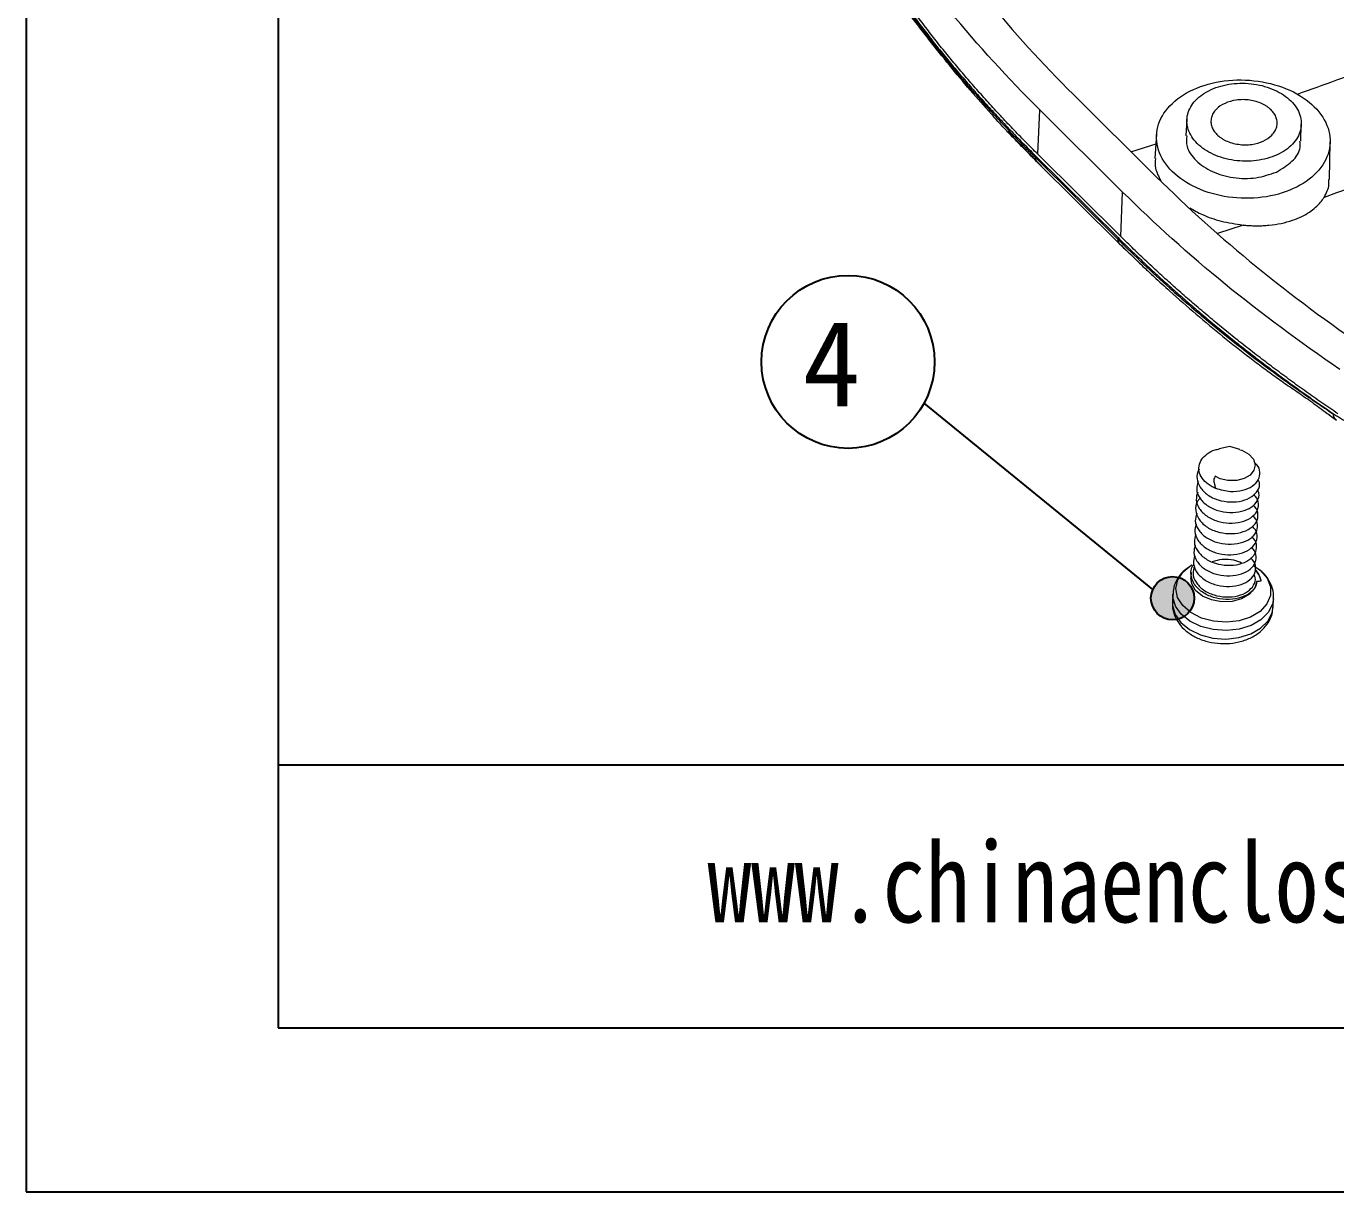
# Model space of a CAD drawing. Header units: inches. Extents: x 1127 to 2406, y 573 to 922.
# Drawn here: x 1127.07 to 1172.51, y 572.96 to 613.39 of the extents above; entities that cross this region are included whole.
import ezdxf

# ---------------------------------------------------------------- set-up
doc = ezdxf.new("R2010")
doc.units = ezdxf.units.IN
doc.layers.add('文字', color=81, linetype='Continuous')
doc.styles.get("Standard").update_dxf_attribs({"font": 'txt', "bigfont": 'gbcbig.shx'})
doc.styles.add('宋体', font='', dxfattribs={"width": 0.8, "height": 3.5})
doc.styles.get('宋体').set_extended_font_data('SimSun')

msp = doc.modelspace()

# ---------------------------------------------------------------- hatches: boundary and pattern name
h = msp.add_hatch(color=256)
h.dxf.hatch_style = 1
h.set_gradient(color1=(0, 255, 255), color2=(20, 255, 255), one_color=1, tint=0.54)
h.paths.add_polyline_path([(1166.095, 593.547, -1), (1167.595, 593.547, -1)])

# ---------------------------------------------------------------- linework, layer by layer
for p, q in [((1127.067, 811.959), (1127.067, 572.957)), ((1135.814, 806.269), (1135.814, 578.647)), ((1127.067, 683.606), (1127.067, 572.957)), ((1254.536, 587.752), (1135.814, 587.752)), ((1135.814, 578.647), (1459.395, 578.647)), ((1127.067, 572.957), (1465.086, 572.957)), ((1127.067, 572.957), (1283.557, 572.957))]:
    msp.add_line(p, q)
at = {"color": 7, "linetype": 'Continuous', "lineweight": 15}
for p, q in [((1163.404, 611.02), (1166.28, 608.169)), ((1162.168, 608.949), (1162.235, 610.488)), ((1165.112, 607.637), (1162.235, 610.488)), ((1167.341, 610.169), (1167.301, 609.581)), ((1171.297, 609.405), (1171.309, 609.994)), ((1161.131, 609.739), (1162.295, 608.53)), ((1166.289, 609.641), (1166.232, 608.795)), ((1172.284, 608.073), (1172.31, 609.375)), ((1162.075, 608.907), (1164.952, 606.056)), ((1162.075, 608.907), (1162.076, 608.841)), ((1165.044, 606.098), (1162.168, 608.949)), ((1162.076, 608.841), (1164.952, 605.99)), ((1162.126, 608.698), (1165.007, 605.842)), ((1165.044, 606.098), (1165.112, 607.637)), ((1164.952, 606.056), (1164.952, 605.99)), ((1165.005, 605.839), (1165.145, 605.7)), ((1165.14, 605.706), (1165.501, 605.362)), ((1165.148, 605.703), (1165.19, 605.662)), ((1172.279, 599.909), (1172.537, 599.729)), ((1168.829, 598.815), (1168.46, 598.732)), ((1169.178, 598.703), (1168.829, 598.815)), ((1167.485, 594.435), (1167.477, 594.253)), ((1169.917, 594.153), (1169.916, 594.161)), ((1166.852, 593.694), (1166.839, 593.401)), ((1170.335, 593.247), (1170.348, 593.54))]:
    msp.add_line(p, q, dxfattribs=at)
at = {"color": 8, "linetype": 'Continuous', "lineweight": 15}
for p, q in [((1166.266, 609.297), (1165.413, 609.028)), ((1162.275, 608.552), (1162.126, 608.698)), ((1169.289, 606.492), (1168.404, 606.198)), ((1165.007, 605.842), (1165.148, 605.703))]:
    msp.add_line(p, q, dxfattribs=at)
at = {"color": 4}
msp.add_line((1166.158, 593.847), (1158.222, 600.318), dxfattribs=at)
at = {"color": 7, "linetype": 'Continuous', "lineweight": 15, "flags": 128}
for points in [[(1169.177, 598.697), (1169.249, 598.678), (1169.49, 598.543), (1169.646, 598.371), (1169.708, 598.177), (1169.668, 597.985), (1169.537, 597.82), (1169.333, 597.697), (1169.074, 597.629), (1169.038, 597.625), (1168.76, 597.63), (1168.497, 597.693), (1168.325, 597.777), (1168.325, 597.777)], [(1168.712, 592.713), (1168.264, 592.746), (1167.842, 592.86), (1167.477, 593.047), (1167.195, 593.292), (1167.019, 593.577), (1166.96, 593.882), (1167.024, 594.183), (1167.206, 594.459), (1167.491, 594.688), (1167.511, 594.7)], [(1169.647, 594.685), (1169.895, 594.509), (1170.126, 594.242), (1170.245, 593.944), (1170.242, 593.638), (1170.118, 593.347), (1169.882, 593.092), (1169.552, 592.892), (1169.152, 592.763), (1168.712, 592.713)], [(1169.916, 594.161), (1169.82, 594.41), (1169.717, 594.544)], [(1169.773, 594.134), (1169.697, 593.894), (1169.514, 593.684), (1169.241, 593.527), (1168.907, 593.437), (1168.545, 593.423), (1168.191, 593.488), (1167.88, 593.624), (1167.644, 593.818), (1167.507, 594.05), (1167.477, 594.253)]]:
    msp.add_lwpolyline(points, dxfattribs=at)
at = {"color": 8, "linetype": 'Continuous', "lineweight": 15, "flags": 128}
for points in [[(1170.348, 593.542), (1170.314, 593.34), (1170.166, 593.049), (1169.911, 592.797), (1169.567, 592.601), (1169.157, 592.474), (1168.709, 592.425), (1168.253, 592.457), (1167.821, 592.568), (1167.442, 592.751), (1167.142, 592.992), (1166.942, 593.276), (1166.854, 593.584), (1166.851, 593.681)], [(1166.839, 593.401), (1166.841, 593.291), (1166.929, 592.984), (1167.13, 592.7), (1167.43, 592.458), (1167.808, 592.275), (1168.24, 592.164), (1168.696, 592.132), (1169.144, 592.181), (1169.554, 592.308), (1169.898, 592.504), (1170.153, 592.756), (1170.301, 593.047), (1170.335, 593.247)]]:
    msp.add_lwpolyline(points, dxfattribs=at)
at = {"color": 4}
for centre, radius in [((1155.582, 601.744), 3), ((1166.845, 593.547), 0.75)]:
    msp.add_circle(centre, radius, dxfattribs=at)
at = {"color": 7, "linetype": 'Continuous', "lineweight": 15}
for points in [[(1157.835, 617.824), (1159.371, 615.449), (1161.238, 613.167), (1163.404, 611.02)], [(1162.235, 610.488), (1160.014, 612.69), (1158.098, 615.032), (1156.523, 617.47)], [(1186.179, 613.145), (1181.465, 610.997), (1176.761, 609.096), (1172.1, 607.453)], [(1162.076, 608.841), (1162.076, 608.783), (1162.094, 608.733), (1162.126, 608.698)], [(1166.28, 608.169), (1168.445, 606.023), (1170.908, 604.012), (1173.622, 602.174)], [(1172.647, 601.486), (1169.861, 603.371), (1167.333, 605.434), (1165.112, 607.637)], [(1165.007, 605.842), (1164.973, 605.879), (1164.954, 605.93), (1164.952, 605.99)]]:
    msp.add_open_spline(points, degree=3, dxfattribs=at)
for points, knots in [([(1162.076, 608.841), (1161.968, 608.949), (1161.727, 609.189), (1161.338, 609.588), (1160.887, 610.063), (1160.182, 610.83), (1159.515, 611.598), (1158.79, 612.478), (1158.214, 613.21), (1157.674, 613.942), (1157.265, 614.521), (1156.967, 614.957), (1156.677, 615.391), (1156.491, 615.679), (1156.397, 615.822)], [0, 0, 0, 0, 0.0493759, 0.1095641, 0.1805651, 0.2623783, 0.4501971, 0.5163477, 0.642734, 0.7620436, 0.8223878, 0.8819303, 0.9411269, 1, 1, 1, 1]), ([(1156.398, 615.834), (1156.504, 615.672), (1156.715, 615.35), (1157.043, 614.87), (1157.379, 614.392), (1157.723, 613.918), (1158.076, 613.447), (1158.438, 612.979), (1158.808, 612.514), (1159.186, 612.052), (1159.573, 611.593), (1159.969, 611.138), (1160.373, 610.685), (1160.785, 610.236), (1161.207, 609.79), (1161.636, 609.346), (1161.929, 609.054), (1162.075, 608.907)], [0, 0, 0, 0, 0.066832, 0.133593, 0.200294, 0.266947, 0.333561, 0.400147, 0.466718, 0.533282, 0.599853, 0.666439, 0.733053, 0.799706, 0.866407, 0.933168, 1, 1, 1, 1]), ([(1162.168, 608.949), (1162.02, 609.097), (1161.725, 609.392), (1161.292, 609.838), (1160.868, 610.288), (1160.453, 610.741), (1160.046, 611.197), (1159.648, 611.656), (1159.258, 612.119), (1158.877, 612.584), (1158.505, 613.053), (1158.142, 613.525), (1157.787, 613.999), (1157.441, 614.478), (1157.103, 614.959), (1156.774, 615.443), (1156.562, 615.768), (1156.456, 615.931)], [0, 0, 0, 0, 0.066835, 0.133597, 0.200299, 0.266951, 0.333564, 0.40015, 0.466718, 0.533282, 0.59985, 0.666436, 0.733049, 0.799701, 0.866403, 0.933165, 1, 1, 1, 1]), ([(1162.126, 608.698), (1162.042, 608.782), (1161.867, 608.957), (1161.599, 609.229), (1161.311, 609.526), (1160.96, 609.897), (1160.454, 610.445), (1159.818, 611.168), (1159.102, 612.027), (1158.511, 612.771), (1158.035, 613.387), (1157.674, 613.861), (1157.319, 614.338), (1156.985, 614.805), (1156.74, 615.174), (1156.596, 615.414), (1156.531, 615.531), (1156.501, 615.586), (1156.486, 615.615), (1156.478, 615.631), (1156.472, 615.642), (1156.469, 615.646)], [0, 0, 0, 0, 0.038238, 0.079771, 0.124604, 0.174258, 0.249337, 0.374136, 0.498842, 0.623332, 0.685505, 0.747659, 0.809794, 0.872012, 0.934928, 0.967104, 0.983487, 0.99177, 0.995103, 0.998148, 1, 1, 1, 1]), ([(1166.835, 608.35), (1166.608, 608.575), (1166.445, 608.829), (1166.273, 609.357), (1166.263, 609.631), (1166.398, 610.157), (1166.543, 610.409), (1166.965, 610.853), (1167.242, 611.044), (1167.887, 611.338), (1168.255, 611.44), (1169.024, 611.539), (1169.426, 611.537), (1170.203, 611.426), (1170.578, 611.319), (1171.244, 611.015), (1171.535, 610.82), (1171.762, 610.595)], [0, 0, 0, 0, 0.125, 0.125, 0.25, 0.25, 0.375, 0.375, 0.5, 0.5, 0.625, 0.625, 0.75, 0.75, 0.875, 0.875, 1, 1, 1, 1]), ([(1170.467, 608.926), (1170.254, 608.829), (1170.012, 608.762), (1169.505, 608.696), (1169.24, 608.698), (1168.728, 608.771), (1168.481, 608.842), (1168.042, 609.041), (1167.85, 609.17), (1167.551, 609.467), (1167.444, 609.634), (1167.33, 609.982), (1167.324, 610.163), (1167.413, 610.509), (1167.508, 610.675), (1167.787, 610.968), (1167.969, 611.094), (1168.182, 611.191)], [0, 0, 0, 0, 0.125, 0.125, 0.25, 0.25, 0.375, 0.375, 0.5, 0.5, 0.625, 0.625, 0.75, 0.75, 0.875, 0.875, 1, 1, 1, 1]), ([(1168.182, 611.191), (1168.394, 611.288), (1168.636, 611.355), (1169.143, 611.42), (1169.408, 611.418), (1169.92, 611.346), (1170.167, 611.275), (1170.606, 611.075), (1170.798, 610.946), (1171.097, 610.65), (1171.204, 610.482), (1171.318, 610.134), (1171.324, 609.954), (1171.235, 609.607), (1171.14, 609.441), (1170.862, 609.149), (1170.679, 609.023), (1170.467, 608.926)], [0, 0, 0, 0, 0.125, 0.125, 0.25, 0.25, 0.375, 0.375, 0.5, 0.5, 0.625, 0.625, 0.75, 0.75, 0.875, 0.875, 1, 1, 1, 1]), ([(1170.264, 610.486), (1170.242, 610.507), (1170.199, 610.547), (1170.125, 610.603), (1170.044, 610.653), (1169.922, 610.716), (1169.75, 610.781), (1169.523, 610.83), (1169.287, 610.847), (1168.988, 610.826), (1168.647, 610.73), (1168.387, 610.552), (1168.247, 610.374), (1168.184, 610.22), (1168.167, 610.06), (1168.199, 609.905), (1168.269, 609.758), (1168.346, 609.673), (1168.384, 609.63)], [0, 0, 0, 0, 0.03017, 0.060089, 0.090026, 0.120251, 0.185236, 0.25037, 0.315356, 0.38049, 0.500066, 0.619641, 0.684627, 0.749761, 0.814746, 0.879881, 0.939904, 1, 1, 1, 1]), ([(1171.762, 610.595), (1171.989, 610.37), (1172.151, 610.116), (1172.324, 609.588), (1172.334, 609.314), (1172.199, 608.788), (1172.054, 608.536), (1171.632, 608.092), (1171.354, 607.901), (1170.71, 607.607), (1170.342, 607.505), (1169.573, 607.405), (1169.171, 607.408), (1168.394, 607.519), (1168.019, 607.626), (1167.353, 607.929), (1167.062, 608.125), (1166.835, 608.35)], [0, 0, 0, 0, 0.125, 0.125, 0.25, 0.25, 0.375, 0.375, 0.5, 0.5, 0.625, 0.625, 0.75, 0.75, 0.875, 0.875, 1, 1, 1, 1]), ([(1168.384, 609.63), (1168.406, 609.61), (1168.449, 609.569), (1168.523, 609.514), (1168.605, 609.463), (1168.727, 609.4), (1168.898, 609.335), (1169.126, 609.287), (1169.361, 609.269), (1169.66, 609.29), (1170.002, 609.387), (1170.261, 609.564), (1170.401, 609.743), (1170.464, 609.896), (1170.482, 610.056), (1170.45, 610.212), (1170.379, 610.359), (1170.303, 610.444), (1170.264, 610.486)], [0, 0, 0, 0, 0.03017, 0.060089, 0.090026, 0.120251, 0.185236, 0.25037, 0.315356, 0.38049, 0.500066, 0.619641, 0.684627, 0.749761, 0.814746, 0.879881, 0.939904, 1, 1, 1, 1]), ([(1167.335, 609.582), (1167.327, 609.461), (1167.308, 609.161), (1167.628, 608.708), (1168.199, 608.318), (1168.945, 608.107), (1169.755, 608.091), (1170.217, 608.252), (1170.449, 608.332)], [0, 0, 0, 0, 0.119741, 0.295793, 0.471845, 0.647896, 0.823949, 1, 1, 1, 1]), ([(1170.449, 608.332), (1170.642, 608.447), (1171.028, 608.676), (1171.294, 609.086), (1171.268, 609.335), (1171.26, 609.407)], [0, 0, 0, 0, 0.416186, 0.83237, 1, 1, 1, 1]), ([(1166.246, 608.795), (1166.241, 608.686), (1166.227, 608.433), (1166.357, 608.175), (1166.431, 608.028)], [0, 0, 0, 0, 0.430359, 1, 1, 1, 1]), ([(1172.1, 607.453), (1172.179, 607.599), (1172.286, 607.797), (1172.268, 608.016), (1172.263, 608.073)], [0, 0, 0, 0, 0.739728, 1, 1, 1, 1]), ([(1167.445, 607.088), (1167.587, 607.006), (1167.915, 606.819), (1168.55, 606.604), (1169.034, 606.53), (1169.289, 606.492)], [0, 0, 0, 0, 0.266032, 0.613644, 1, 1, 1, 1]), ([(1169.289, 606.492), (1169.343, 606.487), (1169.455, 606.476), (1169.626, 606.468), (1169.807, 606.465), (1169.995, 606.471), (1170.268, 606.491), (1170.615, 606.543), (1170.997, 606.647), (1171.325, 606.781), (1171.593, 606.935), (1171.809, 607.101), (1171.979, 607.273), (1172.061, 607.394), (1172.1, 607.453)], [0, 0, 0, 0, 0.0443305, 0.0913949, 0.1411945, 0.1937305, 0.2490043, 0.3742246, 0.4995123, 0.6131221, 0.7199799, 0.8200809, 0.9134215, 1, 1, 1, 1]), ([(1164.952, 606.056), (1165.1, 605.91), (1165.396, 605.619), (1165.85, 605.187), (1166.311, 604.759), (1166.779, 604.335), (1167.255, 603.915), (1167.738, 603.499), (1168.229, 603.088), (1168.727, 602.681), (1169.233, 602.277), (1169.746, 601.879), (1170.266, 601.484), (1170.794, 601.093), (1171.33, 600.707), (1171.872, 600.324), (1172.24, 600.073), (1172.424, 599.947)], [0, 0, 0, 0, 0.066832, 0.133593, 0.200294, 0.266947, 0.333561, 0.400147, 0.466718, 0.533282, 0.599853, 0.666439, 0.733053, 0.799706, 0.866407, 0.933168, 1, 1, 1, 1]), ([(1164.952, 605.99), (1164.952, 605.99), (1165.531, 605.416), (1166.555, 604.455), (1167.8, 603.383), (1169.042, 602.364), (1170.003, 601.628), (1170.972, 600.933), (1171.453, 600.596), (1171.936, 600.264), (1172.261, 600.045), (1172.423, 599.936)], [0, 0, 0, 0, 0.0000045, 0.2623462, 0.4482146, 0.5163205, 0.7620136, 0.8219531, 0.8819134, 0.9411968, 1, 1, 1, 1]), ([(1165.007, 605.842), (1165.092, 605.758), (1165.269, 605.583), (1165.553, 605.309), (1165.864, 605.013), (1166.262, 604.641), (1166.859, 604.097), (1167.656, 603.399), (1168.588, 602.624), (1169.368, 602.01), (1169.985, 601.541), (1170.443, 601.204), (1170.917, 600.88), (1171.414, 600.541), (1171.846, 600.229), (1172.165, 599.991), (1172.333, 599.869), (1172.418, 599.809), (1172.462, 599.778), (1172.488, 599.761), (1172.502, 599.751), (1172.507, 599.747)], [0, 0, 0, 0, 0.038183, 0.079723, 0.124623, 0.173143, 0.249378, 0.374198, 0.498921, 0.623418, 0.685592, 0.747739, 0.809836, 0.872022, 0.934917, 0.967076, 0.983466, 0.991759, 0.995096, 0.998156, 1, 1, 1, 1]), ([(1172.579, 599.947), (1172.394, 600.074), (1172.023, 600.326), (1171.475, 600.711), (1170.935, 601.1), (1170.403, 601.493), (1169.878, 601.891), (1169.36, 602.292), (1168.85, 602.698), (1168.348, 603.108), (1167.853, 603.523), (1167.365, 603.941), (1166.886, 604.364), (1166.414, 604.791), (1165.949, 605.222), (1165.491, 605.658), (1165.193, 605.951), (1165.044, 606.098)], [0, 0, 0, 0, 0.066835, 0.133597, 0.200299, 0.266951, 0.333564, 0.40015, 0.466718, 0.533282, 0.59985, 0.666436, 0.733049, 0.799701, 0.866403, 0.933165, 1, 1, 1, 1]), ([(1172.507, 599.747), (1172.498, 599.755), (1172.479, 599.771), (1172.456, 599.804), (1172.439, 599.842), (1172.428, 599.886), (1172.425, 599.919), (1172.423, 599.936)], [0, 0, 0, 0, 0.198823, 0.399912, 0.601567, 0.802068, 1, 1, 1, 1]), ([(1172.424, 599.947), (1172.47, 599.917), (1172.561, 599.856), (1172.706, 599.77), (1172.855, 599.688), (1173.009, 599.611), (1173.168, 599.538), (1173.333, 599.47), (1173.639, 599.354), (1174.108, 599.215), (1174.752, 599.101), (1175.412, 599.055), (1175.961, 599.075), (1176.391, 599.126), (1176.708, 599.181), (1177.017, 599.252), (1177.214, 599.312), (1177.313, 599.343)], [0, 0, 0, 0, 0.035879, 0.07162, 0.107293, 0.14297, 0.178722, 0.214618, 0.250728, 0.375403, 0.500417, 0.625232, 0.750102, 0.812792, 0.875087, 0.937364, 1, 1, 1, 1]), ([(1168.334, 597.361), (1168.321, 597.367), (1168.255, 597.395), (1168.095, 597.479), (1167.898, 597.646), (1167.763, 597.883), (1167.743, 598.133), (1167.84, 598.369), (1168.037, 598.562), (1168.256, 598.685), (1168.413, 598.714), (1168.462, 598.722)], [0, 0, 0, 0, 0.018798, 0.092132, 0.239199, 0.381358, 0.523628, 0.665662, 0.801783, 0.93806, 1, 1, 1, 1]), ([(1167.771, 598.025), (1167.766, 598.019), (1167.686, 597.923), (1167.679, 597.692), (1167.777, 597.387), (1168.042, 597.119), (1168.416, 596.939), (1168.847, 596.868), (1169.264, 596.909), (1169.611, 597.059), (1169.821, 597.286), (1169.89, 597.502), (1169.83, 597.623), (1169.814, 597.656)], [0, 0, 0, 0, 0.007451, 0.11504, 0.218349, 0.325, 0.431651, 0.53496, 0.64255, 0.747371, 0.852193, 0.959782, 1, 1, 1, 1]), ([(1168.334, 597.361), (1168.507, 597.313), (1168.82, 597.224), (1169.282, 597.276), (1169.625, 597.424), (1169.845, 597.654), (1169.894, 597.916), (1169.83, 598.132), (1169.715, 598.22), (1169.688, 598.241)], [0, 0, 0, 0, 0.191479, 0.346888, 0.498298, 0.649708, 0.805117, 0.954344, 1, 1, 1, 1]), ([(1167.732, 597.596), (1167.705, 597.507), (1167.649, 597.316), (1167.766, 597.019), (1168.024, 596.754), (1168.4, 596.573), (1168.83, 596.502), (1169.248, 596.542), (1169.595, 596.692), (1169.805, 596.92), (1169.874, 597.136), (1169.814, 597.257), (1169.798, 597.29)], [0, 0, 0, 0, 0.094625, 0.200318, 0.309429, 0.41854, 0.524232, 0.634304, 0.741544, 0.848783, 0.958854, 1, 1, 1, 1]), ([(1168.327, 597.777), (1168.303, 597.738), (1168.251, 597.652), (1168.296, 597.505), (1168.321, 597.409), (1168.334, 597.361)], [0, 0, 0, 0, 0.298471, 0.651783, 1, 1, 1, 1]), ([(1167.715, 597.23), (1167.689, 597.14), (1167.633, 596.95), (1167.75, 596.653), (1168.008, 596.388), (1168.384, 596.206), (1168.814, 596.136), (1169.232, 596.176), (1169.576, 596.326), (1169.797, 596.555), (1169.845, 596.818), (1169.784, 597.031), (1169.672, 597.116), (1169.649, 597.134)], [0, 0, 0, 0, 0.086582, 0.183292, 0.283129, 0.382966, 0.479676, 0.580392, 0.678516, 0.776641, 0.877357, 0.974066, 1, 1, 1, 1]), ([(1167.797, 597.019), (1167.764, 596.983), (1167.652, 596.859), (1167.626, 596.595), (1167.73, 596.288), (1167.993, 596.021), (1168.368, 595.84), (1168.798, 595.77), (1169.216, 595.81), (1169.56, 595.96), (1169.781, 596.189), (1169.829, 596.452), (1169.768, 596.664), (1169.656, 596.75), (1169.633, 596.768)], [0, 0, 0, 0, 0.039001, 0.13444, 0.226083, 0.320689, 0.415295, 0.506938, 0.602377, 0.69536, 0.788344, 0.883782, 0.975425, 1, 1, 1, 1]), ([(1167.681, 596.486), (1167.656, 596.4), (1167.601, 596.214), (1167.718, 595.921), (1167.976, 595.655), (1168.352, 595.474), (1168.782, 595.404), (1169.2, 595.444), (1169.544, 595.594), (1169.765, 595.823), (1169.813, 596.085), (1169.752, 596.298), (1169.64, 596.384), (1169.616, 596.402)], [0, 0, 0, 0, 0.08312, 0.180197, 0.280412, 0.380628, 0.477704, 0.578801, 0.677298, 0.775795, 0.876892, 0.973968, 1, 1, 1, 1]), ([(1167.649, 595.754), (1167.624, 595.668), (1167.569, 595.482), (1167.686, 595.188), (1167.944, 594.923), (1168.32, 594.742), (1168.75, 594.671), (1169.168, 594.712), (1169.512, 594.861), (1169.732, 595.091), (1169.78, 595.353), (1169.72, 595.566), (1169.608, 595.652), (1169.584, 595.67)], [0, 0, 0, 0, 0.08312, 0.180197, 0.280412, 0.380628, 0.477704, 0.578801, 0.677298, 0.775795, 0.876892, 0.973968, 1, 1, 1, 1]), ([(1167.665, 596.12), (1167.64, 596.034), (1167.585, 595.848), (1167.702, 595.554), (1167.96, 595.289), (1168.336, 595.108), (1168.766, 595.038), (1169.184, 595.078), (1169.528, 595.227), (1169.749, 595.457), (1169.796, 595.719), (1169.736, 595.932), (1169.624, 596.018), (1169.6, 596.036)], [0, 0, 0, 0, 0.08312, 0.180197, 0.280412, 0.380628, 0.477704, 0.578801, 0.677298, 0.775795, 0.876892, 0.973968, 1, 1, 1, 1]), ([(1167.633, 595.388), (1167.607, 595.302), (1167.553, 595.116), (1167.67, 594.822), (1167.927, 594.557), (1168.303, 594.376), (1168.733, 594.305), (1169.152, 594.346), (1169.496, 594.495), (1169.716, 594.725), (1169.764, 594.987), (1169.704, 595.2), (1169.592, 595.286), (1169.568, 595.304)], [0, 0, 0, 0, 0.08312, 0.180197, 0.280412, 0.380628, 0.477704, 0.578801, 0.677298, 0.775795, 0.876892, 0.973968, 1, 1, 1, 1]), ([(1167.616, 595.022), (1167.591, 594.936), (1167.537, 594.75), (1167.653, 594.456), (1167.911, 594.191), (1168.287, 594.01), (1168.717, 593.939), (1169.136, 593.98), (1169.48, 594.129), (1169.7, 594.359), (1169.748, 594.621), (1169.687, 594.834), (1169.576, 594.92), (1169.552, 594.938)], [0, 0, 0, 0, 0.08312, 0.180197, 0.280412, 0.380628, 0.477704, 0.578801, 0.677298, 0.775795, 0.876892, 0.973968, 1, 1, 1, 1]), ([(1167.392, 594.611), (1167.329, 594.566), (1167.172, 594.455), (1166.997, 594.216), (1166.871, 593.942), (1166.865, 593.756), (1166.863, 593.677)], [0, 0, 0, 0, 0.198491, 0.497351, 0.786117, 1, 1, 1, 1]), ([(1167.517, 594.7), (1167.509, 594.697), (1167.485, 594.687), (1167.467, 594.67), (1167.454, 594.659)], [0, 0, 0, 0, 0.312778, 1, 1, 1, 1]), ([(1169.773, 594.134), (1169.754, 594.053), (1169.716, 593.894), (1169.491, 593.682), (1169.147, 593.53), (1168.703, 593.485), (1168.248, 593.559), (1167.851, 593.749), (1167.571, 594.03), (1167.465, 594.353), (1167.478, 594.604), (1167.57, 594.712), (1167.582, 594.726)], [0, 0, 0, 0, 0.098014, 0.192913, 0.304893, 0.419827, 0.530194, 0.644126, 0.758059, 0.868426, 0.98336, 1, 1, 1, 1]), ([(1169.916, 594.161), (1169.892, 594.257), (1169.86, 594.385), (1169.733, 594.483), (1169.701, 594.508)], [0, 0, 0, 0, 0.748449, 1, 1, 1, 1]), ([(1170.338, 593.544), (1170.342, 593.574), (1170.362, 593.713), (1170.296, 593.962), (1170.142, 594.256), (1169.976, 594.457), (1169.85, 594.54), (1169.824, 594.557)], [0, 0, 0, 0, 0.077694, 0.360449, 0.639444, 0.925243, 1, 1, 1, 1]), ([(1169.773, 594.134), (1169.8, 594.135), (1169.853, 594.136), (1169.896, 594.147), (1169.917, 594.153)], [0, 0, 0, 0, 0.49731, 1, 1, 1, 1]), ([(1166.851, 593.395), (1166.846, 593.356), (1166.827, 593.209), (1166.901, 592.953), (1167.058, 592.659), (1167.301, 592.405), (1167.615, 592.197), (1167.99, 592.049), (1168.405, 591.97), (1168.834, 591.968), (1169.253, 592.045), (1169.639, 592.201), (1169.953, 592.425), (1170.175, 592.698), (1170.307, 592.971), (1170.318, 593.156), (1170.323, 593.235)], [0, 0, 0, 0, 0.025436, 0.097502, 0.168796, 0.24201, 0.318451, 0.397512, 0.477713, 0.558389, 0.639806, 0.72234, 0.806061, 0.878455, 0.948313, 1, 1, 1, 1])]:
    msp.add_open_spline(points, degree=3, knots=knots, dxfattribs=at)
at = {"color": 8, "linetype": 'Continuous', "lineweight": 15}
for points, knots in [([(1175.223, 612.568), (1174.781, 612.387), (1173.425, 611.831), (1172.078, 611.349), (1171.169, 611.023)], [0, 0, 0, 0, 0.325863, 1, 1, 1, 1]), ([(1169.241, 594.767), (1169.155, 594.802), (1168.953, 594.886), (1168.575, 594.91), (1168.33, 594.845), (1168.218, 594.814)], [0, 0, 0, 0, 0.28721, 0.671716, 1, 1, 1, 1]), ([(1167.603, 594.667), (1167.576, 594.578), (1167.52, 594.387), (1167.637, 594.09), (1167.895, 593.825), (1168.271, 593.644), (1168.701, 593.573), (1169.119, 593.613), (1169.466, 593.763), (1169.676, 593.991), (1169.745, 594.207), (1169.685, 594.328), (1169.669, 594.361)], [0, 0, 0, 0, 0.094625, 0.200318, 0.309429, 0.41854, 0.524232, 0.634304, 0.741544, 0.848783, 0.958854, 1, 1, 1, 1])]:
    msp.add_open_spline(points, degree=3, knots=knots, dxfattribs=at)

# ---------------------------------------------------------------- texts
at = {"insert": (1156.025, 603.176), "char_height": 2.96954, "width": 1687.73996, "attachment_point": 3}
msp.add_mtext('{\\fSimHei|b0|i0|c0|p49;4}', dxfattribs=at)
at = {"layer": '文字', "color": 0, "insert": (1150.71, 585.088), "char_height": 2.78204, "width": 48.8778, "attachment_point": 1, "style": '宋体'}
msp.add_mtext('www.chinaenclosure.com', dxfattribs=at)

doc.saveas('drawing.dxf')
